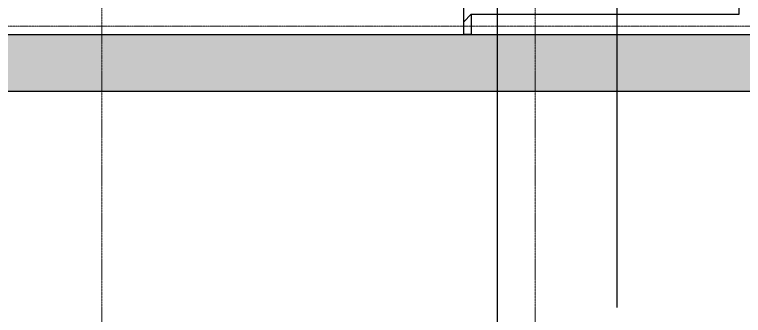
# Model space of a CAD drawing. Header units: millimetres. Extents: x -962357 to -591933, y -35273 to 59420.
# Drawn here: x -735576 to -716396, y -11924 to -4020 of the extents above; entities that cross this region are included whole.
import ezdxf

# ---------------------------------------------------------------- set-up
doc = ezdxf.new("R2010")
doc.units = ezdxf.units.MM
doc.linetypes.add('DPA_Grid _ Level 100', pattern=[10, 5.5, -1.6, 1.3, -1.6])
for name, color, linetype, lineweight in [('A-ROOM-IDEN', 3, 'Continuous', 25), ('A-WALL', 5, 'Continuous', 9), ('A-WALL-PATT', 1, 'Continuous', 9), ('S-GRID', 251, 'Continuous', 9)]:
    doc.layers.add(name, color=color, linetype=linetype, lineweight=lineweight)

msp = doc.modelspace()

# ---------------------------------------------------------------- hatches: boundary and pattern name
at = {"layer": 'A-WALL-PATT'}
h = msp.add_hatch(dxfattribs=at)
h.set_pattern_fill('FP_2', color=256, style=0, pattern_type=2)
h.set_pattern_definition([(45, (2.4, 1), (-424.26407, 424.26407), [])])
h.paths.add_polyline_path([(-723556.6, -4540), (-723556.6, 4505.5), (-723756.6, 4505.5), (-723756.6, -4540), (-723656.6, -4540)])
h.paths.add_polyline_path([(-723656.6, 7065.5), (-723556.6, 7065.5), (-723556.6, 9280), (-723756.6, 9280), (-723756.6, 7065.5)])
h = msp.add_hatch(dxfattribs=at)
h.set_pattern_fill('FP_1', color=256, style=0, pattern_type=2)
h.set_pattern_definition([(50, (2.4, 1), (3643.682, -318.781), [381, -4191]), (355, (2.4, 1), (-704.856, 3821.136), [304.8, -3352.8]), (100.451, (306, -25.6), (2938.852, 3502.332), [323.8, -3561.801]), (46.184, (2.4, 1017), (5421.581, -840.856), [571.5, -6286.5]), (96.636, (454, 947), (4748.05, 4948.55), [485.7, -5342.702]), (351.184, (2.4, 1017), (4748.1, 4948.506), [457.2, -5029.2]), (21, (510.4, 763), (3032.288, -2045.304), [381, -4191]), (326, (510.4, 763), (1236.042, 3683.762), [304.8, -3352.8]), (71.451, (763, 592.5), (4268.343, 1638.425), [323.8, -3561.801]), (37.5, (2.4, 1), (61.772, 1691.1008), [167.64, -3144.52, 167.64, -3235.96, -3365.5]), (37.5, (2.4, 1), (61.772, 1691.1008), [-6715.76, 167.64, -3197.86]), (7.5, (2.4, 1), (1336.3933, 2003.6115), [167.64, -1772.92, 167.64, -3068.32, -1282.7]), (7.5, (2.4, 1), (1336.3933, 2003.6115), [-5176.52, 167.64, -1115.06]), (327.5, (-1130.5, 1), (2711.8178, -114.5786), [167.64, -1102.36, 167.64, -3794.76, -5257.8]), (327.5, (-1130.5, 1), (2711.8178, -114.5786), [-5232.4, 167.64, -5090.16]), (317.5, (-1638.5, 1), (2962.5856, 508.5334), [167.64, -1483.36, 167.64, -2463.8, -3733.8]), (317.5, (-1638.5, 1), (2962.5856, 508.5334), [-4282.44, 167.64, -3566.16])])
h.paths.add_polyline_path([(-699135, -6040), (-699135, -4540), (-868778.1, -4540), (-868778.1, -6040), (-708726.8, -6040)])

# ---------------------------------------------------------------- linework, layer by layer
at = {"layer": 'A-ROOM-IDEN'}
for p, q in [((-722878.1, 921.4), (-722878.1, -17251.5)), ((-719725.2, -308.5), (-719725.2, -11714.9))]:
    msp.add_line(p, q, dxfattribs=at)
at = {"layer": 'A-WALL', "color": 7, "lineweight": 25}
for p, q in [((-723756.6, -4540), (-723756.6, 4505.5)), ((-716520, -3460), (-716520, -4020)), ((-723556.6, -4020), (-723556.6, -4540)), ((-716720, -4020), (-723556.6, -4020)), ((-716520, -4020), (-716720, -4020)), ((-850563.9, -4540), (-699135, -4540)), ((-723656.6, -4540), (-723756.6, -4540)), ((-723556.6, -4540), (-723656.6, -4540)), ((-699135, -6040), (-867778.1, -6040))]:
    msp.add_line(p, q, dxfattribs=at)
at = {"layer": 'S-GRID', "linetype": 'DPA_Grid _ Level 100'}
for p, q in [((-733280, -30741.3), (-733280, 54920.2)), ((-721880, -30741.3), (-721880, 54920.2)), ((-603146.2, -4320), (-957857, -4320))]:
    msp.add_line(p, q, dxfattribs=at)

doc.saveas('drawing.dxf')
